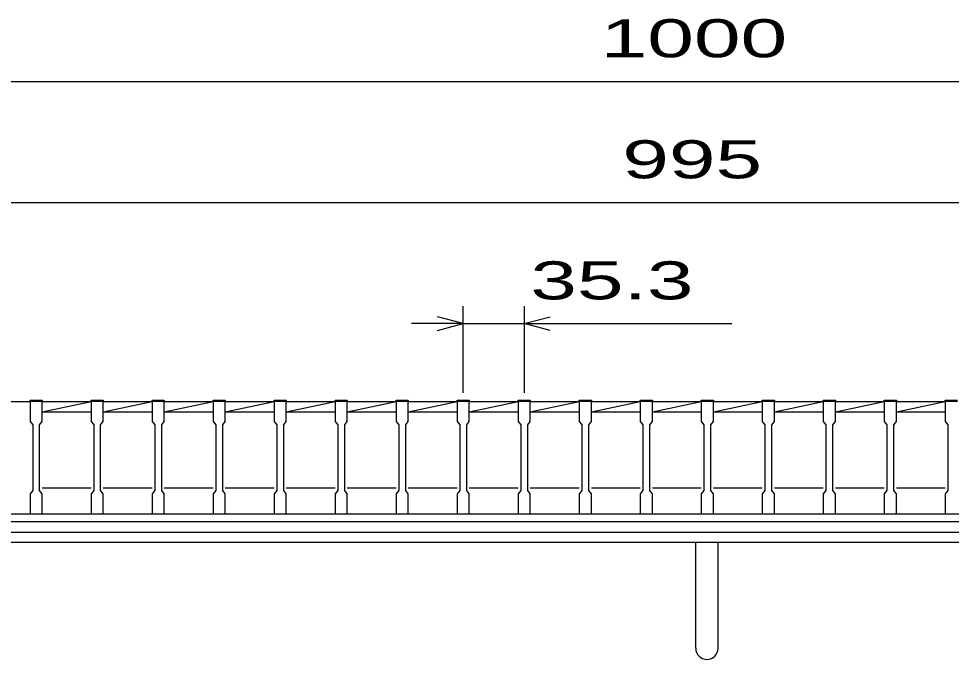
# Model space of a CAD drawing. Units: millimetres, scale not verified. Extents: x -1820 to 1731, y -1282 to 1054.
# Drawn here: x -1249 to -709, y -747 to -376 of the extents above; entities that cross this region are included whole.
import ezdxf
from ezdxf.enums import TextEntityAlignment as Align

# ---------------------------------------------------------------- set-up
doc = ezdxf.new("R2010")
doc.units = ezdxf.units.MM
doc.header["$LTSCALE"] = 10
for name, color, linetype, lineweight in [('16', 3, 'Continuous', 25), ('19', 6, 'Continuous', 25), ('22', 4, 'Continuous', 25)]:
    doc.layers.add(name, color=color, linetype=linetype, lineweight=lineweight)
doc.styles.add('ベクトル', font='')
doc.styles.get('ベクトル').set_extended_font_data('ベクトル')

msp = doc.modelspace()

# ---------------------------------------------------------------- linework, layer by layer
at = {"layer": '16'}
for p, q in [((-1305.7, -597.5), (-1242.1, -597.5)), ((-1242.1, -597.5), (-1242.1, -596.8)), ((-1242.1, -596.8), (-1235.1, -596.8)), ((-1242.1, -597.5), (-1242.1, -609)), ((-1235.1, -597.5), (-1242.1, -597.5)), ((-1235.1, -596.8), (-1235.1, -597.5)), ((-1235.1, -609), (-1235.1, -597.5)), ((-1235.1, -597.5), (-1206.8, -597.5)), ((-1235.1, -603.5), (-1206.8, -597.5)), ((-1206.8, -597.5), (-1206.8, -596.8)), ((-1206.8, -596.8), (-1199.8, -596.8)), ((-1206.8, -597.5), (-1206.8, -609)), ((-1199.8, -597.5), (-1206.8, -597.5)), ((-1199.8, -596.8), (-1199.8, -597.5)), ((-1199.8, -609), (-1199.8, -597.5)), ((-1199.8, -597.5), (-1171.5, -597.5)), ((-1199.8, -603.5), (-1171.5, -597.5)), ((-1171.5, -597.5), (-1171.5, -596.8)), ((-1171.5, -596.8), (-1164.5, -596.8)), ((-1171.5, -597.5), (-1171.5, -609)), ((-1164.5, -597.5), (-1171.5, -597.5)), ((-1164.5, -596.8), (-1164.5, -597.5)), ((-1164.5, -609), (-1164.5, -597.5)), ((-1164.5, -597.5), (-1136.2, -597.5)), ((-1164.5, -603.5), (-1136.2, -597.5)), ((-1136.2, -597.5), (-1136.2, -596.8)), ((-1136.2, -596.8), (-1129.2, -596.8)), ((-1136.2, -597.5), (-1136.2, -609)), ((-1129.2, -597.5), (-1136.2, -597.5)), ((-1129.2, -596.8), (-1129.2, -597.5)), ((-1129.2, -609), (-1129.2, -597.5)), ((-1129.2, -597.5), (-1100.9, -597.5)), ((-1129.2, -603.5), (-1100.9, -597.5)), ((-1100.9, -597.5), (-1100.9, -596.8)), ((-1100.9, -596.8), (-1093.9, -596.8)), ((-1100.9, -597.5), (-1100.9, -609)), ((-1093.9, -597.5), (-1100.9, -597.5)), ((-1093.9, -596.8), (-1093.9, -597.5)), ((-1093.9, -609), (-1093.9, -597.5)), ((-1093.9, -597.5), (-1065.6, -597.5)), ((-1093.9, -603.5), (-1065.6, -597.5)), ((-1065.6, -597.5), (-1065.6, -596.8)), ((-1065.6, -596.8), (-1058.6, -596.8)), ((-1065.6, -597.5), (-1065.6, -609)), ((-1058.6, -597.5), (-1065.6, -597.5)), ((-1058.6, -596.8), (-1058.6, -597.5)), ((-1058.6, -609), (-1058.6, -597.5)), ((-1058.6, -597.5), (-1030.3, -597.5)), ((-1058.6, -603.5), (-1030.3, -597.5)), ((-1030.3, -597.5), (-1030.3, -596.8)), ((-1030.3, -596.8), (-1023.3, -596.8)), ((-1030.3, -597.5), (-1030.3, -609)), ((-1023.3, -597.5), (-1030.3, -597.5)), ((-1023.3, -596.8), (-1023.3, -597.5)), ((-1023.3, -609), (-1023.3, -597.5)), ((-1023.3, -597.5), (-995, -597.5)), ((-1023.3, -603.5), (-995, -597.5)), ((-995, -597.5), (-995, -596.8)), ((-995, -596.8), (-988, -596.8)), ((-995, -597.5), (-995, -609)), ((-988, -597.5), (-995, -597.5)), ((-988, -596.8), (-988, -597.5)), ((-988, -609), (-988, -597.5)), ((-988, -597.5), (-959.7, -597.5)), ((-988, -603.5), (-959.7, -597.5)), ((-959.7, -597.5), (-959.7, -596.8)), ((-959.7, -596.8), (-952.7, -596.8)), ((-959.7, -597.5), (-959.7, -609)), ((-952.7, -597.5), (-959.7, -597.5)), ((-952.7, -596.8), (-952.7, -597.5)), ((-952.7, -609), (-952.7, -597.5)), ((-952.7, -597.5), (-924.4, -597.5)), ((-952.7, -603.5), (-924.4, -597.5)), ((-924.4, -597.5), (-924.4, -596.8)), ((-924.4, -596.8), (-917.4, -596.8)), ((-924.4, -597.5), (-924.4, -609)), ((-917.4, -597.5), (-924.4, -597.5)), ((-917.4, -596.8), (-917.4, -597.5)), ((-917.4, -609), (-917.4, -597.5)), ((-917.4, -597.5), (-889.1, -597.5)), ((-917.4, -603.5), (-889.1, -597.5)), ((-889.1, -597.5), (-889.1, -596.8)), ((-889.1, -596.8), (-882.1, -596.8)), ((-889.1, -597.5), (-889.1, -609)), ((-882.1, -597.5), (-889.1, -597.5)), ((-882.1, -596.8), (-882.1, -597.5)), ((-882.1, -609), (-882.1, -597.5)), ((-882.1, -597.5), (-853.8, -597.5)), ((-882.1, -603.5), (-853.8, -597.5)), ((-853.8, -597.5), (-853.8, -596.8)), ((-853.8, -596.8), (-846.8, -596.8)), ((-853.8, -597.5), (-853.8, -609)), ((-846.8, -597.5), (-853.8, -597.5)), ((-846.8, -596.8), (-846.8, -597.5)), ((-846.8, -609), (-846.8, -597.5)), ((-846.8, -597.5), (-818.5, -597.5)), ((-846.8, -603.5), (-818.5, -597.5)), ((-818.5, -597.5), (-818.5, -596.8)), ((-818.5, -596.8), (-811.5, -596.8)), ((-818.5, -597.5), (-818.5, -609)), ((-811.5, -597.5), (-818.5, -597.5)), ((-811.5, -596.8), (-811.5, -597.5)), ((-811.5, -609), (-811.5, -597.5)), ((-811.5, -597.5), (-783.2, -597.5)), ((-811.5, -603.5), (-783.2, -597.5)), ((-783.2, -597.5), (-783.2, -596.8)), ((-783.2, -596.8), (-776.2, -596.8)), ((-783.2, -597.5), (-783.2, -609)), ((-776.2, -597.5), (-783.2, -597.5)), ((-776.2, -596.8), (-776.2, -597.5)), ((-776.2, -609), (-776.2, -597.5)), ((-776.2, -597.5), (-747.9, -597.5)), ((-776.2, -603.5), (-747.9, -597.5)), ((-747.9, -597.5), (-747.9, -596.8)), ((-747.9, -596.8), (-740.9, -596.8)), ((-747.9, -597.5), (-747.9, -609)), ((-740.9, -597.5), (-747.9, -597.5)), ((-740.9, -596.8), (-740.9, -597.5)), ((-740.9, -609), (-740.9, -597.5)), ((-740.9, -597.5), (-712.6, -597.5)), ((-740.9, -603.5), (-712.6, -597.5)), ((-712.6, -597.5), (-712.6, -596.8)), ((-712.6, -596.8), (-705.6, -596.8)), ((-712.6, -597.5), (-712.6, -609)), ((-705.6, -597.5), (-712.6, -597.5)), ((-1235.1, -603.5), (-1206.8, -603.5)), ((-1199.8, -603.5), (-1171.5, -603.5)), ((-1164.5, -603.5), (-1136.2, -603.5)), ((-1129.2, -603.5), (-1100.9, -603.5)), ((-1093.9, -603.5), (-1065.6, -603.5)), ((-1058.6, -603.5), (-1030.3, -603.5)), ((-1023.3, -603.5), (-995, -603.5)), ((-988, -603.5), (-959.7, -603.5)), ((-952.7, -603.5), (-924.4, -603.5)), ((-917.4, -603.5), (-889.1, -603.5)), ((-882.1, -603.5), (-853.8, -603.5)), ((-846.8, -603.5), (-818.5, -603.5)), ((-811.5, -603.5), (-783.2, -603.5)), ((-776.2, -603.5), (-747.9, -603.5)), ((-740.9, -603.5), (-712.6, -603.5)), ((-1242.1, -609), (-1240.6, -611)), ((-1236.6, -611), (-1235.1, -609)), ((-1206.8, -609), (-1205.3, -611)), ((-1201.3, -611), (-1199.8, -609)), ((-1171.5, -609), (-1170, -611)), ((-1166, -611), (-1164.5, -609)), ((-1136.2, -609), (-1134.7, -611)), ((-1130.7, -611), (-1129.2, -609)), ((-1100.9, -609), (-1099.4, -611)), ((-1095.4, -611), (-1093.9, -609)), ((-1065.6, -609), (-1064.1, -611)), ((-1060.1, -611), (-1058.6, -609)), ((-1030.3, -609), (-1028.8, -611)), ((-1024.8, -611), (-1023.3, -609)), ((-995, -609), (-993.5, -611)), ((-989.5, -611), (-988, -609)), ((-959.7, -609), (-958.2, -611)), ((-954.2, -611), (-952.7, -609)), ((-924.4, -609), (-922.9, -611)), ((-918.9, -611), (-917.4, -609)), ((-889.1, -609), (-887.6, -611)), ((-883.6, -611), (-882.1, -609)), ((-853.8, -609), (-852.3, -611)), ((-848.3, -611), (-846.8, -609)), ((-818.5, -609), (-817, -611)), ((-813, -611), (-811.5, -609)), ((-783.2, -609), (-781.7, -611)), ((-777.7, -611), (-776.2, -609)), ((-747.9, -609), (-746.4, -611)), ((-742.4, -611), (-740.9, -609)), ((-712.6, -609), (-711.1, -611)), ((-1240.6, -611), (-1240.6, -649)), ((-1236.6, -649), (-1236.6, -611)), ((-1205.3, -611), (-1205.3, -649)), ((-1201.3, -649), (-1201.3, -611)), ((-1170, -611), (-1170, -649)), ((-1166, -649), (-1166, -611)), ((-1134.7, -611), (-1134.7, -649)), ((-1130.7, -649), (-1130.7, -611)), ((-1099.4, -611), (-1099.4, -649)), ((-1095.4, -649), (-1095.4, -611)), ((-1064.1, -611), (-1064.1, -649)), ((-1060.1, -649), (-1060.1, -611)), ((-1028.8, -611), (-1028.8, -649)), ((-1024.8, -649), (-1024.8, -611)), ((-993.5, -611), (-993.5, -649)), ((-989.5, -649), (-989.5, -611)), ((-958.2, -611), (-958.2, -649)), ((-954.2, -649), (-954.2, -611)), ((-922.9, -611), (-922.9, -649)), ((-918.9, -649), (-918.9, -611)), ((-887.6, -611), (-887.6, -649)), ((-883.6, -649), (-883.6, -611)), ((-852.3, -611), (-852.3, -649)), ((-848.3, -649), (-848.3, -611)), ((-817, -611), (-817, -649)), ((-813, -649), (-813, -611)), ((-781.7, -611), (-781.7, -649)), ((-777.7, -649), (-777.7, -611)), ((-746.4, -611), (-746.4, -649)), ((-742.4, -649), (-742.4, -611)), ((-711.1, -611), (-711.1, -649)), ((-1235.1, -647.5), (-1206.8, -647.5)), ((-1199.8, -647.5), (-1171.5, -647.5)), ((-1164.5, -647.5), (-1136.2, -647.5)), ((-1129.2, -647.5), (-1100.9, -647.5)), ((-1093.9, -647.5), (-1065.6, -647.5)), ((-1058.6, -647.5), (-1030.3, -647.5)), ((-1023.3, -647.5), (-995, -647.5)), ((-988, -647.5), (-959.7, -647.5)), ((-952.7, -647.5), (-924.4, -647.5)), ((-917.4, -647.5), (-889.1, -647.5)), ((-882.1, -647.5), (-853.8, -647.5)), ((-846.8, -647.5), (-818.5, -647.5)), ((-811.5, -647.5), (-783.2, -647.5)), ((-776.2, -647.5), (-747.9, -647.5)), ((-740.9, -647.5), (-712.6, -647.5)), ((-1240.6, -649), (-1242.1, -651)), ((-1242.1, -651), (-1242.1, -662.5)), ((-1235.1, -651), (-1236.6, -649)), ((-1235.1, -662.5), (-1235.1, -651)), ((-1205.3, -649), (-1206.8, -651)), ((-1206.8, -651), (-1206.8, -662.5)), ((-1199.8, -651), (-1201.3, -649)), ((-1199.8, -662.5), (-1199.8, -651)), ((-1170, -649), (-1171.5, -651)), ((-1171.5, -651), (-1171.5, -662.5)), ((-1164.5, -651), (-1166, -649)), ((-1164.5, -662.5), (-1164.5, -651)), ((-1134.7, -649), (-1136.2, -651)), ((-1136.2, -651), (-1136.2, -662.5)), ((-1129.2, -651), (-1130.7, -649)), ((-1129.2, -662.5), (-1129.2, -651)), ((-1099.4, -649), (-1100.9, -651)), ((-1100.9, -651), (-1100.9, -662.5)), ((-1093.9, -651), (-1095.4, -649)), ((-1093.9, -662.5), (-1093.9, -651)), ((-1064.1, -649), (-1065.6, -651)), ((-1065.6, -651), (-1065.6, -662.5)), ((-1058.6, -651), (-1060.1, -649)), ((-1058.6, -662.5), (-1058.6, -651)), ((-1028.8, -649), (-1030.3, -651)), ((-1030.3, -651), (-1030.3, -662.5)), ((-1023.3, -651), (-1024.8, -649)), ((-1023.3, -662.5), (-1023.3, -651)), ((-993.5, -649), (-995, -651)), ((-995, -651), (-995, -662.5)), ((-988, -651), (-989.5, -649)), ((-988, -662.5), (-988, -651)), ((-958.2, -649), (-959.7, -651)), ((-959.7, -651), (-959.7, -662.5)), ((-952.7, -651), (-954.2, -649)), ((-952.7, -662.5), (-952.7, -651)), ((-922.9, -649), (-924.4, -651)), ((-924.4, -651), (-924.4, -662.5)), ((-917.4, -651), (-918.9, -649)), ((-917.4, -662.5), (-917.4, -651)), ((-887.6, -649), (-889.1, -651)), ((-889.1, -651), (-889.1, -662.5)), ((-882.1, -651), (-883.6, -649)), ((-882.1, -662.5), (-882.1, -651)), ((-852.3, -649), (-853.8, -651)), ((-853.8, -651), (-853.8, -662.5)), ((-846.8, -651), (-848.3, -649)), ((-846.8, -662.5), (-846.8, -651)), ((-817, -649), (-818.5, -651)), ((-818.5, -651), (-818.5, -662.5)), ((-811.5, -651), (-813, -649)), ((-811.5, -662.5), (-811.5, -651)), ((-781.7, -649), (-783.2, -651)), ((-783.2, -651), (-783.2, -662.5)), ((-776.2, -651), (-777.7, -649)), ((-776.2, -662.5), (-776.2, -651)), ((-746.4, -649), (-747.9, -651)), ((-747.9, -651), (-747.9, -662.5)), ((-740.9, -651), (-742.4, -649)), ((-740.9, -662.5), (-740.9, -651)), ((-711.1, -649), (-712.6, -651)), ((-712.6, -651), (-712.6, -662.5)), ((-1348, -662.5), (-353, -662.5)), ((-1305.7, -662.5), (-1242.1, -662.5)), ((-1242.1, -662.5), (-1235.1, -662.5)), ((-1206.8, -662.5), (-1199.8, -662.5)), ((-1171.5, -662.5), (-1164.5, -662.5)), ((-1136.2, -662.5), (-1129.2, -662.5)), ((-1100.9, -662.5), (-1093.9, -662.5)), ((-1065.6, -662.5), (-1058.6, -662.5)), ((-1030.3, -662.5), (-1023.3, -662.5)), ((-995, -662.5), (-988, -662.5)), ((-959.7, -662.5), (-952.7, -662.5)), ((-924.4, -662.5), (-917.4, -662.5)), ((-889.1, -662.5), (-882.1, -662.5)), ((-853.8, -662.5), (-846.8, -662.5)), ((-818.5, -662.5), (-811.5, -662.5)), ((-783.2, -662.5), (-776.2, -662.5)), ((-747.9, -662.5), (-740.9, -662.5)), ((-712.6, -662.5), (-705.6, -662.5)), ((-1348, -667), (-353, -667)), ((-1348, -673), (-353, -673))]:
    msp.add_line(p, q, dxfattribs=at)
at = {"layer": '19'}
for p, q in [((-1350.5, -673), (-350.5, -673)), ((-350.5, -679), (-1350.5, -679)), ((-857, -740.11), (-857, -679)), ((-844, -740.11), (-844, -679))]:
    msp.add_line(p, q, dxfattribs=at)
msp.add_arc((-850.5, -740.11), 6.5, 180, 0, dxfattribs=at)
at = {"layer": '22'}
for p, q in [((-1350.5, -412.5), (-350.5, -412.5)), ((-1348, -482.5), (-353, -482.5)), ((-991.5, -592.5), (-991.5, -542.5)), ((-956.2, -542.5), (-956.2, -592.5)), ((-991.5, -552.5), (-1006.5, -548.5)), ((-956.2, -552.5), (-941.2, -548.5)), ((-991.5, -552.5), (-1021.5, -552.5)), ((-1006.5, -556.5), (-991.5, -552.5)), ((-991.5, -552.5), (-956.2, -552.5)), ((-941.2, -556.5), (-956.2, -552.5)), ((-956.2, -552.5), (-836.2, -552.5))]:
    msp.add_line(p, q, dxfattribs=at)

# ---------------------------------------------------------------- texts
at = {"layer": '22', "color": 2, "style": 'ベクトル', "width": 1.65}
for s, p in [(' 1000 ', (-925.5, -387.5)), (' 995 ', (-913, -457.5)), (' 35.3 ', (-966.2, -527.5))]:
    msp.add_text(s, height=21.99, dxfattribs=at).set_placement(p, align=Align.MIDDLE_LEFT)

doc.saveas('drawing.dxf')
